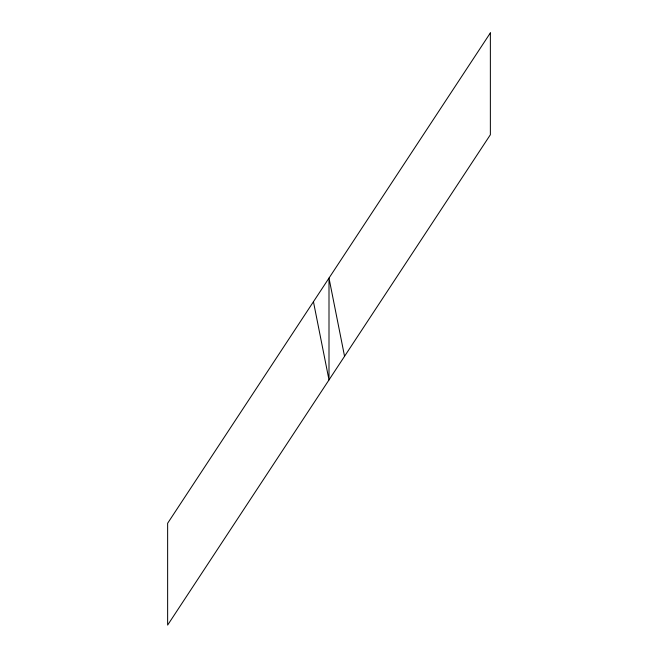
<?xml version="1.0" encoding="UTF-8"?>
<svg xmlns="http://www.w3.org/2000/svg" width="658" height="658" viewBox="0 0 658 658"><rect width="100%" height="100%" fill="white"/><g stroke="black" fill="none" stroke-linecap="round" stroke-linejoin="round"><path stroke-width="0.99" d="M344.553 356.291L329 278.079L329 379.921L313.447 301.709M490.366 32.9L167.634 523.266L167.634 625.1L490.366 134.734L490.366 32.9"/></g></svg>
